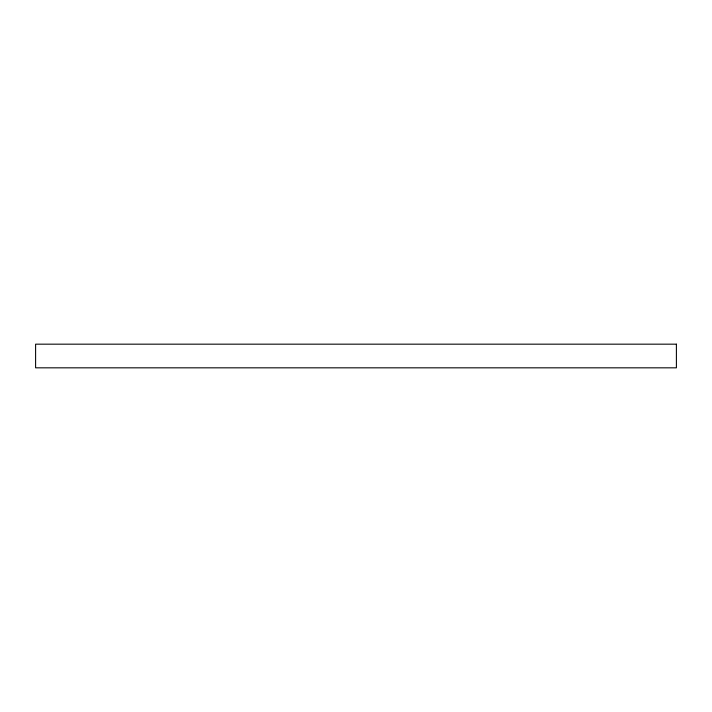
<?xml version="1.0" encoding="UTF-8"?>
<svg xmlns="http://www.w3.org/2000/svg" width="712" height="712" viewBox="0 0 712 712"><rect width="100%" height="100%" fill="white"/><g stroke="black" fill="none" stroke-linecap="round" stroke-linejoin="round"><path stroke-width="1.07" d="M676.4 344.172L35.6 344.172L35.6 367.828L676.4 367.828L676.4 344.172"/></g></svg>
